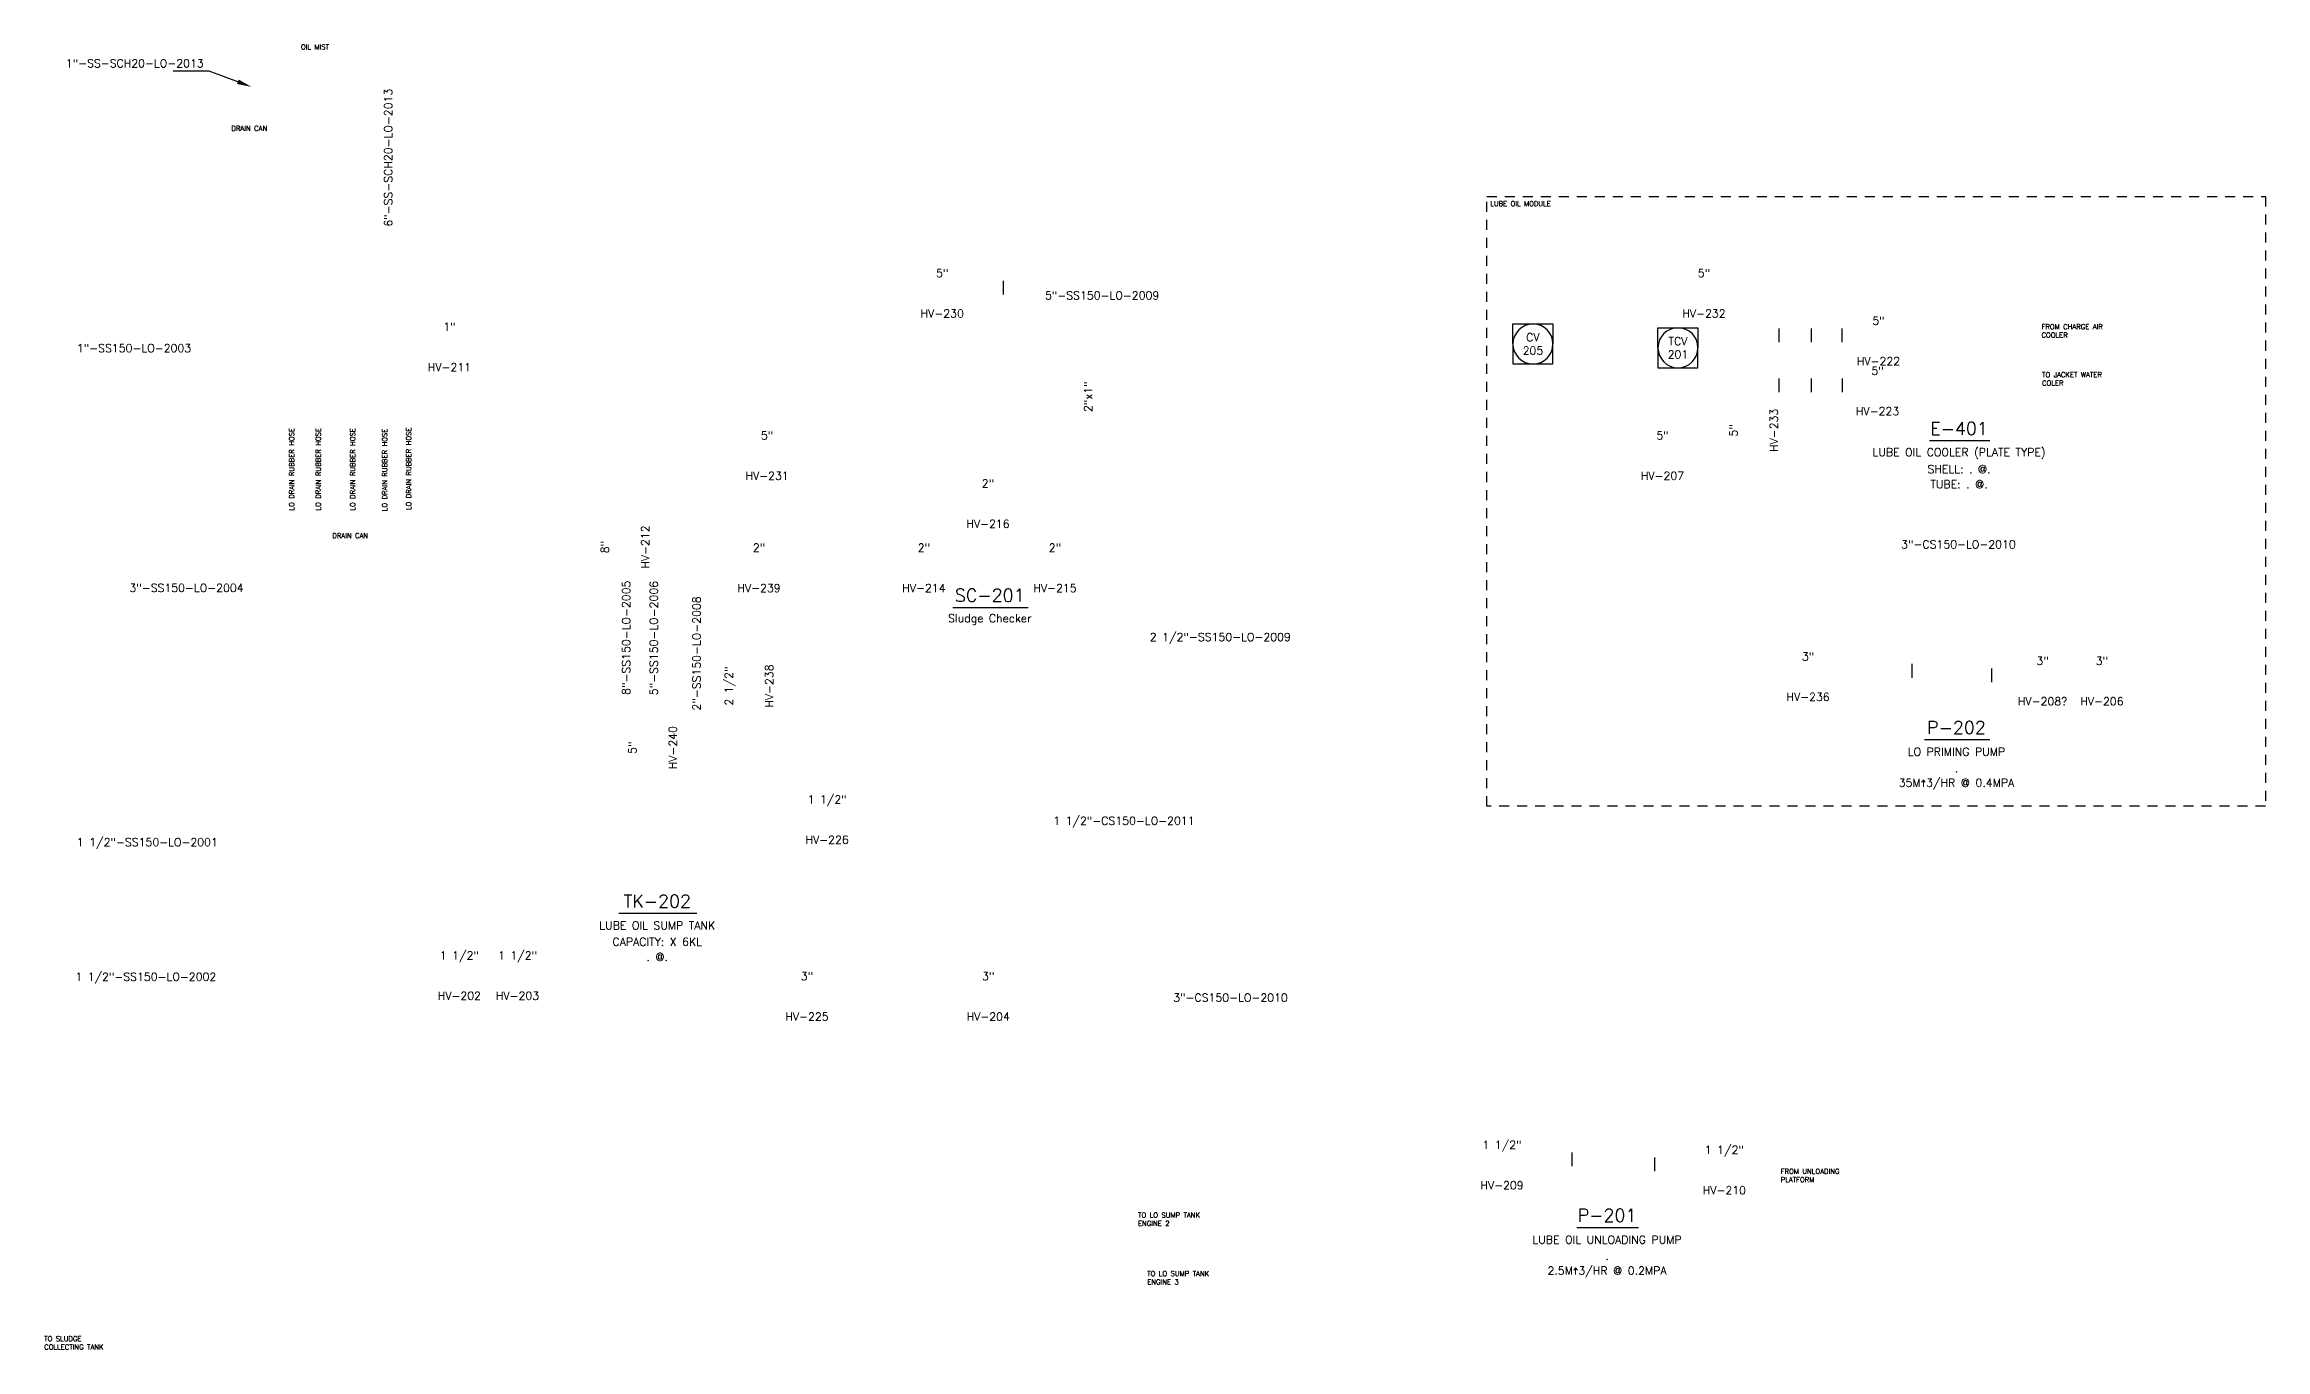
# Model space of a CAD drawing. Header units: inches. Extents: x -14.7 to 40.7, y -10.6 to 13.
# Drawn here: x 12.93 to 40.69, y -3.29 to 13.01 of the extents above; entities that cross this region are included whole.
import ezdxf
from ezdxf import colors
from ezdxf.entities.mleader import LeaderData, LeaderLine
from ezdxf.enums import TextEntityAlignment as Align
from ezdxf.math import Vec2, Vec3

# ---------------------------------------------------------------- set-up
doc = ezdxf.new("R2010")
doc.units = ezdxf.units.IN
doc.header["$MEASUREMENT"] = 0
doc.linetypes.add('HIDDEN2', pattern=[0.1875, 0.125, -0.0625])
doc.layers.add('Instrument', color=2, linetype='Continuous')
doc.layers.add('Text', color=7, linetype='Continuous')
doc.layers.add('no plot', color=41, linetype='HIDDEN2', plot=False)
doc.styles.get("Standard").update_dxf_attribs({"font": 'romans.shx', "height": 0.1})

# ---------------------------------------------------------------- blocks, each defined once
blk = doc.blocks.new('Pipeline Tag_block')
at = {"color": 0, "linetype": 'ByBlock', "lineweight": -2}
blk.add_attdef('#(TargetObject.Tag)', text='', height=0.1, dxfattribs=at).set_placement((0, 0), align=Align.MIDDLE_CENTER)
blk = doc.blocks.new('Valve Label_block')
at = {"color": 0, "linetype": 'ByBlock', "lineweight": -2}
blk.add_attdef('#(TargetObject.Size)', text='', height=0.1, dxfattribs=at).set_placement((0, 0.1875), align=Align.BOTTOM_CENTER)
blk.add_attdef('#(TargetObject.Tag)', text='', height=0.1, dxfattribs=at).set_placement((0, -0.1875), align=Align.TOP_CENTER)
blk = doc.blocks.new('*U64')
at = {"color": 0, "linetype": 'ByBlock', "lineweight": -3}
blk.add_line((-0.479, -0.152), (0.496, -0.152), dxfattribs=at)
at = {"color": 0, "linetype": 'ByBlock', "lineweight": -2}
for tag, height, p in [('#(TargetObject.Tag)', 0.16, (0, 0)), ('#(TargetObject.Description)', 0.1, (0, -0.304)), ('#(TargetObject.Width) X #(TargetObject.Height)', 0.1, (0, -0.508)), ('#(Tanks.DesignPressure) @#(Tanks.DesignTemperature)', 0.1, (0, -0.698))]:
    blk.add_attdef(tag, text='', height=height, dxfattribs=at).set_placement(p, align=Align.MIDDLE)
blk = doc.blocks.new('*U65')
at = {"color": 0, "linetype": 'ByBlock', "lineweight": -3}
blk.add_line((-0.463, -0.152), (0.479, -0.152), dxfattribs=at)
at = {"color": 0, "linetype": 'ByBlock', "lineweight": -2}
for tag, height, p in [('#(TargetObject.Tag)', 0.16, (0, 0)), ('#(TargetObject.Description)', 0.1, (0, -0.304))]:
    blk.add_attdef(tag, text='', height=height, dxfattribs=at).set_placement(p, align=Align.MIDDLE)
blk = doc.blocks.new('AdjacentPipeReducerStyle_block')
at = {"color": 0, "linetype": 'ByBlock', "lineweight": -2}
blk.add_attdef('#(PipeLines.Size)x#(PipeLines.Size)', text='', height=0.1, dxfattribs=at).set_placement((0, 0), align=Align.MIDDLE_CENTER)
blk = doc.blocks.new('*U66')
at = {"color": 0, "linetype": 'ByBlock', "lineweight": -3}
blk.add_line((-0.401, -0.152), (0.418, -0.152), dxfattribs=at)
at = {"color": 0, "linetype": 'ByBlock', "lineweight": -2}
for tag, height, p in [('#(TargetObject.Tag)', 0.16, (0, 0)), ('#(TargetObject.Description)', 0.1, (0, -0.304)), ('#(TARGETOBJECT.MANUFACTURER)', 0.1, (0, -0.508)), ('#(TargetObject.FlowCapacity) @#(TargetObject.TotalDynamicHead)', 0.1, (0, -0.698))]:
    blk.add_attdef(tag, text='', height=height, dxfattribs=at).set_placement(p, align=Align.MIDDLE)
blk = doc.blocks.new('*U70')
at = {"color": 0, "linetype": 'ByBlock', "lineweight": -3}
blk.add_line((-0.377, -0.152), (0.393, -0.152), dxfattribs=at)
at = {"color": 0, "linetype": 'ByBlock', "lineweight": -2}
for tag, height, p in [('#(TargetObject.Tag)', 0.16, (0, 0)), ('#(TargetObject.Description)', 0.1, (0, -0.304)), ('#(TARGETOBJECT.MANUFACTURER)', 0.1, (0, -0.508)), ('#(TargetObject.FlowCapacity) @#(TargetObject.TotalDynamicHead)', 0.1, (0, -0.698))]:
    blk.add_attdef(tag, text='', height=height, dxfattribs=at).set_placement(p, align=Align.MIDDLE)
blk = doc.blocks.new('*U67')
at = {"color": 0, "linetype": 'ByBlock', "lineweight": -3}
blk.add_line((-0.369, -0.152), (0.385, -0.152), dxfattribs=at)
at = {"color": 0, "linetype": 'ByBlock', "lineweight": -2}
for tag, height, p in [('#(TargetObject.Tag)', 0.16, (0, 0)), ('#(TargetObject.Description)', 0.1, (0, -0.304)), ('SHELL: #(TARGETOBJECT.SHELLDESIGNPRESSURE) @#(+TARGETOBJECT.SHELLDESIGNTEMPERATURE)', 0.1, (0, -0.508)), ('TUBE: #(TARGETOBJECT.TUBEDESIGNPRESSURE) @#(+TARGETOBJECT.TUBEDESIGNTEMPERATURE)', 0.1, (0, -0.698))]:
    blk.add_attdef(tag, text='', height=height, dxfattribs=at).set_placement(p, align=Align.MIDDLE)
blk = doc.blocks.new('*U68')
at = {"color": 0, "linetype": 'ByBlock', "lineweight": -2}
for p, q in [((-0.25, 0.25), (0.25, 0.25)), ((-0.25, 0), (-0.25, 0.25)), ((0.25, 0.25), (0.25, 0)), ((-0.25, 0), (-0.25, -0.25)), ((-0.25, -0.25), (0.25, -0.25)), ((0.25, -0.25), (0.25, 0))]:
    blk.add_line(p, q, dxfattribs=at)
for start, end in [(0, 180), (180, 0)]:
    blk.add_arc((0, 0), 0.25, start, end, dxfattribs=at)
blk.add_wipeout([(-0.148, 0.149), (0.153, 0.151), (0.153, 0.024), (-0.148, 0.024)], dxfattribs=at)
blk.add_wipeout([(-0.142, -0.024), (0.146, -0.024), (0.146, -0.155), (-0.142, -0.155)], dxfattribs=at)
for tag, p in [('#(TargetObject.Type)', (0, 0.083)), ('#(TargetObject.LoopNumber)', (0, -0.083))]:
    blk.add_attdef(tag, text='', height=0.1, dxfattribs=at).set_placement(p, align=Align.MIDDLE_CENTER)
blk = doc.blocks.new('*U69')
at = {"color": 0, "linetype": 'ByBlock', "lineweight": -2}
for p, q in [((-0.25, 0.25), (0.25, 0.25)), ((-0.25, 0), (-0.25, 0.25)), ((0.25, 0.25), (0.25, 0)), ((-0.25, 0), (-0.25, -0.25)), ((-0.25, -0.25), (0.25, -0.25)), ((0.25, -0.25), (0.25, 0))]:
    blk.add_line(p, q, dxfattribs=at)
for start, end in [(0, 180), (180, 0)]:
    blk.add_arc((0, 0), 0.25, start, end, dxfattribs=at)
blk.add_wipeout([(-0.102, 0.149), (0.107, 0.151), (0.107, 0.024), (-0.102, 0.024)], dxfattribs=at)
blk.add_wipeout([(-0.157, -0.024), (0.162, -0.024), (0.162, -0.155), (-0.157, -0.155)], dxfattribs=at)
for tag, p in [('#(TargetObject.Type)', (0, 0.083)), ('#(TargetObject.LoopNumber)', (0, -0.083))]:
    blk.add_attdef(tag, text='', height=0.1, dxfattribs=at).set_placement(p, align=Align.MIDDLE_CENTER)

msp = doc.modelspace()

# ---------------------------------------------------------------- linework, layer by layer
at = {"layer": 'Instrument', "linetype": 'ByBlock'}
for p, q in [((24.913, 10.062), (24.913, 9.89)), ((34.608, 9.467), (34.608, 9.294)), ((35.011, 9.467), (35.011, 9.294)), ((35.393, 9.467), (35.393, 9.294)), ((34.608, 8.842), (34.608, 8.669)), ((35.011, 8.842), (35.011, 8.669)), ((35.396, 8.842), (35.396, 8.669)), ((36.267, 5.275), (36.267, 5.102)), ((37.264, 5.217), (37.264, 5.044)), ((32.02, -0.83), (32.02, -1.003)), ((33.055, -0.892), (33.055, -1.065))]:
    msp.add_line(p, q, dxfattribs=at)

# ---------------------------------------------------------------- block references
at = {"rotation": 90.00000000000001}
msp.add_blockref('AdjacentPipeReducerStyle_block', (25.976, 8.612), dxfattribs=at).add_auto_attribs({'#(PipeLines.Size)x#(PipeLines.Size)': '2"x1"'})
at = {"layer": 'Instrument', "linetype": 'ByBlock'}
msp.add_blockref('*U69', (31.534, 9.272), dxfattribs=at).add_auto_attribs({'#(TargetObject.Type)': 'CV', '#(TargetObject.LoopNumber)': '205'})
at = {"layer": 'Text'}
for name, p, values in [('Pipeline Tag_block', (14.063, 12.778), {'#(TargetObject.Tag)': '1"-SS-SCH20-LO-2013'}), ('Valve Label_block', (24.153, 9.89), {'#(TargetObject.Size)': '5"', '#(TargetObject.Tag)': 'HV-230'}), ('Valve Label_block', (33.671, 9.89), {'#(TargetObject.Size)': '5"', '#(TargetObject.Tag)': 'HV-232'}), ('Pipeline Tag_block', (26.151, 9.878), {'#(TargetObject.Tag)': '5"-SS150-LO-2009'}), ('Valve Label_block', (17.995, 9.219), {'#(TargetObject.Size)': '1"', '#(TargetObject.Tag)': 'HV-211'}), ('Valve Label_block', (35.852, 9.294), {'#(TargetObject.Size)': '5"', '#(TargetObject.Tag)': 'HV-222'}), ('Pipeline Tag_block', (14.054, 9.219), {'#(TargetObject.Tag)': '1"-SS150-LO-2003'}), ('Valve Label_block', (35.84, 8.669), {'#(TargetObject.Size)': '5"', '#(TargetObject.Tag)': 'HV-223'}), ('Valve Label_block', (21.965, 7.862), {'#(TargetObject.Size)': '5"', '#(TargetObject.Tag)': 'HV-231'}), ('Valve Label_block', (33.153, 7.862), {'#(TargetObject.Size)': '5"', '#(TargetObject.Tag)': 'HV-207'}), ('*U67', (36.859, 8.216), {'#(TargetObject.Tag)': 'E-401', '#(TargetObject.Description)': 'LUBE OIL COOLER (PLATE TYPE)', 'SHELL: #(TARGETOBJECT.SHELLDESIGNPRESSURE) @#(+TARGETOBJECT.SHELLDESIGNTEMPERATURE)': 'SHELL: . @.', 'TUBE: #(TARGETOBJECT.TUBEDESIGNPRESSURE) @#(+TARGETOBJECT.TUBEDESIGNTEMPERATURE)': 'TUBE: . @.'}), ('Valve Label_block', (24.725, 7.262), {'#(TargetObject.Size)': '2"', '#(TargetObject.Tag)': 'HV-216'}), ('Valve Label_block', (21.864, 6.459), {'#(TargetObject.Size)': '2"', '#(TargetObject.Tag)': 'HV-239'}), ('Valve Label_block', (23.924, 6.459), {'#(TargetObject.Size)': '2"', '#(TargetObject.Tag)': 'HV-214'}), ('Valve Label_block', (25.562, 6.459), {'#(TargetObject.Size)': '2"', '#(TargetObject.Tag)': 'HV-215'}), ('Pipeline Tag_block', (36.851, 6.767), {'#(TargetObject.Tag)': '3"-CS150-LO-2010'}), ('Pipeline Tag_block', (14.71, 6.224), {'#(TargetObject.Tag)': '3"-SS150-LO-2004'}), ('*U65', (24.747, 6.132), {'#(TargetObject.Tag)': 'SC-201', '#(TargetObject.Description)': 'Sludge Checker'}), ('Pipeline Tag_block', (27.628, 5.61), {'#(TargetObject.Tag)': '2 1/2"-SS150-LO-2009'}), ('Valve Label_block', (34.972, 5.099), {'#(TargetObject.Size)': '3"', '#(TargetObject.Tag)': 'HV-236'}), ('Valve Label_block', (37.903, 5.044), {'#(TargetObject.Size)': '3"', '#(TargetObject.Tag)': 'HV-208?'}), ('Valve Label_block', (38.644, 5.044), {'#(TargetObject.Size)': '3"', '#(TargetObject.Tag)': 'HV-206'}), ('*U66', (36.826, 4.48), {'#(TargetObject.Tag)': 'P-202', '#(TargetObject.Description)': 'LO PRIMING PUMP', '#(TARGETOBJECT.MANUFACTURER)': '.', '#(TargetObject.FlowCapacity) @#(TargetObject.TotalDynamicHead)': '35M^ 3/HR @ 0.4MPA'}), ('Valve Label_block', (22.715, 3.314), {'#(TargetObject.Size)': '1 1/2"', '#(TargetObject.Tag)': 'HV-226'}), ('Pipeline Tag_block', (26.423, 3.314), {'#(TargetObject.Tag)': '1 1/2"-CS150-LO-2011'}), ('Pipeline Tag_block', (14.221, 3.047), {'#(TargetObject.Tag)': '1 1/2"-SS150-LO-2001'}), ('*U64', (20.592, 2.31), {'#(TargetObject.Tag)': 'TK-202', '#(TargetObject.Description)': 'LUBE OIL SUMP TANK', '#(TargetObject.Width) X #(TargetObject.Height)': 'CAPACITY: X 6KL', '#(Tanks.DesignPressure) @#(Tanks.DesignTemperature)': '. @.'}), ('Valve Label_block', (18.12, 1.365), {'#(TargetObject.Size)': '1 1/2"', '#(TargetObject.Tag)': 'HV-202'}), ('Valve Label_block', (18.846, 1.365), {'#(TargetObject.Size)': '1 1/2"', '#(TargetObject.Tag)': 'HV-203'}), ('Pipeline Tag_block', (14.201, 1.365), {'#(TargetObject.Tag)': '1 1/2"-SS150-LO-2002'}), ('Valve Label_block', (22.463, 1.104), {'#(TargetObject.Size)': '3"', '#(TargetObject.Tag)': 'HV-225'}), ('Valve Label_block', (24.728, 1.104), {'#(TargetObject.Size)': '3"', '#(TargetObject.Tag)': 'HV-204'}), ('Pipeline Tag_block', (27.755, 1.104), {'#(TargetObject.Tag)': '3"-CS150-LO-2010'}), ('Valve Label_block', (31.148, -1.003), {'#(TargetObject.Size)': '1 1/2"', '#(TargetObject.Tag)': 'HV-209'}), ('Valve Label_block', (33.926, -1.065), {'#(TargetObject.Size)': '1 1/2"', '#(TargetObject.Tag)': 'HV-210'}), ('*U70', (32.46, -1.616), {'#(TargetObject.Tag)': 'P-201', '#(TargetObject.Description)': 'LUBE OIL UNLOADING PUMP', '#(TARGETOBJECT.MANUFACTURER)': '.', '#(TargetObject.FlowCapacity) @#(TargetObject.TotalDynamicHead)': '2.5M^ 3/HR @ 0.2MPA'})]:
    msp.add_blockref(name, p, dxfattribs=at).add_auto_attribs(values)
for name, p, rotation, values in [('Pipeline Tag_block', (17.231, 11.599), 90, {'#(TargetObject.Tag)': '6"-SS-SCH20-LO-2013'}), ('Valve Label_block', (34.307, 8.192), 90.00000000000001, {'#(TargetObject.Size)': '5"', '#(TargetObject.Tag)': 'HV-233'}), ('Valve Label_block', (20.204, 6.734), 90, {'#(TargetObject.Size)': '8"', '#(TargetObject.Tag)': 'HV-212'}), ('Pipeline Tag_block', (20.204, 5.601), 90, {'#(TargetObject.Tag)': '8"-SS150-LO-2005'}), ('Pipeline Tag_block', (20.549, 5.597), 90, {'#(TargetObject.Tag)': '5"-SS150-LO-2006'}), ('Pipeline Tag_block', (21.084, 5.405), 90, {'#(TargetObject.Tag)': '2"-SS150-LO-2008'}), ('Valve Label_block', (21.754, 4.997), 90, {'#(TargetObject.Size)': '2 1/2"', '#(TargetObject.Tag)': 'HV-238'}), ('Valve Label_block', (20.549, 4.227), 90, {'#(TargetObject.Size)': '5"', '#(TargetObject.Tag)': 'HV-240'})]:
    msp.add_blockref(name, p, dxfattribs=dict(at, rotation=rotation)).add_auto_attribs(values)

# ---------------------------------------------------------------- texts
at = {"layer": 'Text', "char_height": 0.0625, "attachment_point": 1}
for s, width, heights, insert in [('OIL MIST', 0.99189, [0.302], (16.14, 13.014)), ('DRAIN CAN', 0.96291, [0.305], (15.271, 11.996)), ('LUBE OIL MODULE', 0.99189, [0.302], (31, 11.056)), ('FROM CHARGE AIR COOLER', 0.96291, [0.305], (37.889, 9.518)), ('TO JACKET WATER COLER', 0.96291, [0.305], (37.896, 8.918)), ('DRAIN CAN', 0.96291, [0.305], (16.532, 6.908)), ('FROM UNLOADING PLATFORM', 0.99189, [0.302], (34.63, -1.035)), ('TO LO SUMP TANK ENGINE 2', 0.96291, [0.305], (26.6, -1.582)), ('TO LO SUMP TANK ENGINE 3', 0.96291, [0.305], (26.714, -2.312)), ('TO SLUDGE COLLECTING TANK', 0.99189, [0.302], (12.932, -3.127))]:
    msp.add_mtext_dynamic_manual_height_columns(s, width=width, gutter_width=0.5, heights=heights, dxfattribs=dict(at, insert=insert))
at = {"layer": 'Text', "char_height": 0.0625, "attachment_point": 1, "rotation": 90}
for insert in [(15.992, 7.19), (16.325, 7.19), (16.755, 7.189), (17.155, 7.182), (17.455, 7.196)]:
    msp.add_mtext_dynamic_manual_height_columns('LO DRAIN RUBBER HOSE', width=1.29444, gutter_width=0.5, heights=[0.272], dxfattribs=dict(at, insert=insert))

# ---------------------------------------------------------------- leaders
ml = msp.add_multileader_mtext('Standard')
ml.set_content('', color=256)
ml.set_leader_properties()
ml.build(insert=Vec2(0, 0))
ml.multileader.update_dxf_attribs({"text_right_attachment_type": 6, "dogleg_length": 0.36, "arrow_head_size": 0.18})
ctx = ml.context
ctx.base_point, ctx.char_height, ctx.arrow_head_size, ctx.landing_gap_size, ctx.plane_origin = Vec3(14.455, 12.77), 0.18, 0.18, 0.09, Vec3(15.52, 12.485)
ctx.right_attachment, ctx.text_align_type = 6, 2
notes = []
notes.append((ctx, [(0, (1, 1, 0), (14.995, 12.68), (-1, 0), 0.36, [(0, [(15.52, 12.485)], 0, [])])]))
ctx.mtext.insert, ctx.mtext.alignment, ctx.mtext.flow_direction = Vec3(14.545, 12.86), 3, 5
for ctx, leaders in notes:
    for number, flags, end, landing, length, lines in leaders:
        leader = LeaderData()
        leader.index, (leader.has_last_leader_line, leader.has_dogleg_vector, leader.attachment_direction) = number, flags
        leader.last_leader_point, leader.dogleg_vector, leader.dogleg_length = Vec3(end), Vec3(landing), length
        for number, points, colour, breaks in lines:
            line = LeaderLine()
            line.index, line.vertices, line.color, line.breaks = number, Vec3.list(points), colors.encode_raw_color(colour), breaks
            leader.lines.append(line)
        ctx.leaders.append(leader)

# ---------------------------------------------------------------- next in the draw order: block references
at = {"layer": 'Instrument', "linetype": 'ByBlock'}
msp.add_blockref('*U68', (33.346, 9.224), dxfattribs=at).add_auto_attribs({'#(TargetObject.Type)': 'TCV', '#(TargetObject.LoopNumber)': '201'})

# ---------------------------------------------------------------- next in the draw order: linework, layer by layer
at = {"layer": 'no plot'}
msp.add_lwpolyline([(30.957, 11.113), (40.689, 11.113), (40.689, 3.497), (30.957, 3.497)], close=True, dxfattribs=at)

doc.saveas('drawing.dxf')
